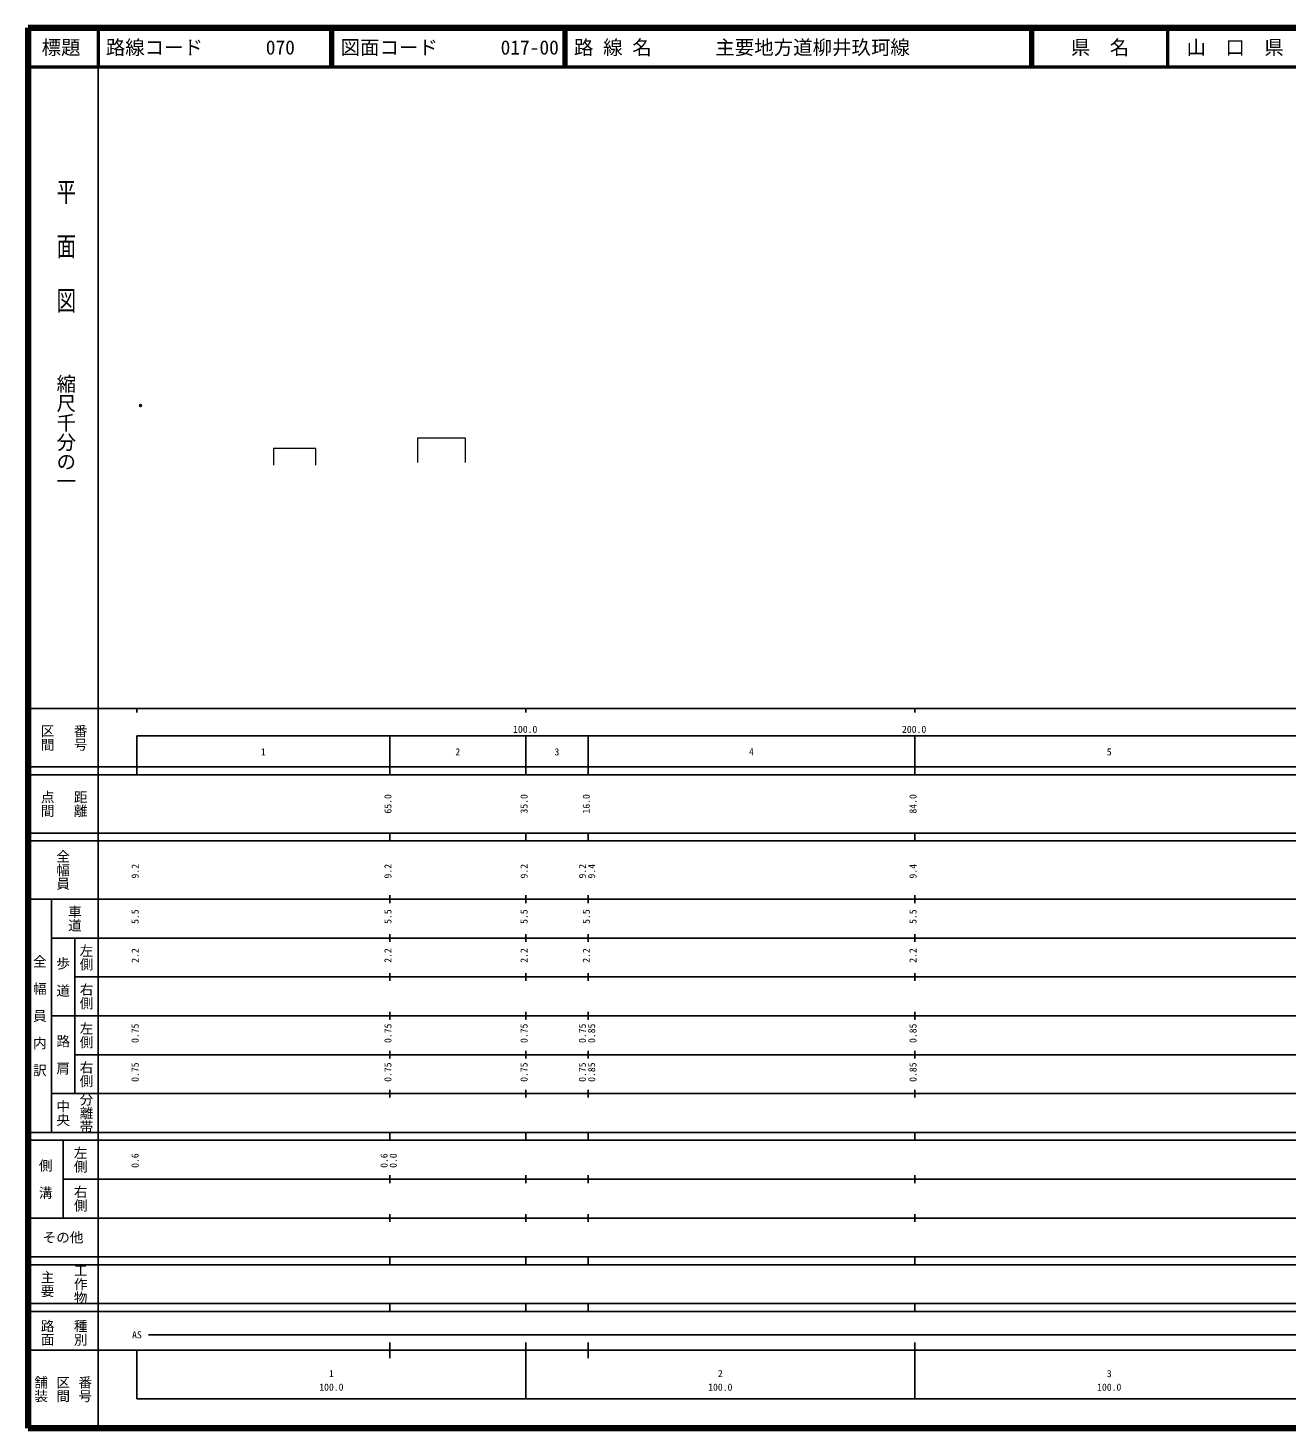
# Model space of a CAD drawing. Units: millimetres on the paper, with parts at other scales. Extents: x 40 to 680, y 20 to 380.
# Drawn here: x 40 to 363.7, y 20 to 380 of the extents above; entities that cross this region are included whole.
import ezdxf
from ezdxf.enums import TextEntityAlignment as Align

# ---------------------------------------------------------------- set-up
doc = ezdxf.new("R2010")
doc.units = ezdxf.units.MM
doc.header["$PDMODE"] = 32
doc.header["$PDSIZE"] = 0.5
for name, color, linetype, lineweight in [('M-BGD', 7, 'Continuous', 13), ('M-TTL', 2, 'Continuous', 140), ('M-TTL-BAND', 7, 'Continuous', 25), ('M-TTL-LINE', 7, 'Continuous', 50)]:
    doc.layers.add(name, color=color, linetype=linetype, lineweight=lineweight)
doc.layers.add('M-OTRS', color=6, linetype='Continuous')
doc.layers.add('M-TTL-TXT', color=7, linetype='Continuous')
doc.styles.add('@ＭＳ ゴシック', font='')
doc.styles.add('ＭＳ ゴシック', font='')
doc.styles.get('@ＭＳ ゴシック').set_extended_font_data('@MS Gothic')
doc.styles.get('ＭＳ ゴシック').set_extended_font_data('MS Gothic')

msp = doc.modelspace()

# ---------------------------------------------------------------- linework, layer by layer
at = {"layer": 'M-BGD'}
for p, q in [((152.485, 274.565), (140.118, 274.565)), ((140.118, 274.565), (140.118, 268.247)), ((152.485, 268.247), (152.485, 274.565)), ((114.04, 271.877), (103.151, 271.877)), ((103.151, 271.877), (103.151, 267.575)), ((114.04, 267.575), (114.04, 271.877))]:
    msp.add_line(p, q, dxfattribs=at)
at = {"layer": 'M-OTRS'}
msp.add_point((68.938, 282.907), dxfattribs=at)
at = {"layer": 'M-TTL'}
for p, q in [((40, 380), (40, 20)), ((680, 380), (40, 380)), ((40, 20), (680, 20))]:
    msp.add_line(p, q, dxfattribs=at)
at = {"layer": 'M-TTL-BAND'}
for p, q in [((58, 370), (58, 20)), ((40, 205), (579, 205)), ((68, 205), (68, 204)), ((168, 205), (168, 204)), ((268, 205), (268, 204)), ((68, 198), (579, 198)), ((68, 198), (68, 188)), ((133, 188), (133, 198)), ((168, 188), (168, 198)), ((184, 188), (184, 198)), ((268, 188), (268, 198)), ((40, 190), (579, 190)), ((40, 188), (579, 188)), ((40, 173), (579, 173)), ((133, 171), (133, 173)), ((168, 171), (168, 173)), ((184, 171), (184, 173)), ((268, 171), (268, 173)), ((40, 171), (579, 171)), ((40, 156), (579, 156)), ((46, 96), (46, 156)), ((133, 155), (133, 157)), ((168, 155), (168, 157)), ((184, 155), (184, 157)), ((268, 155), (268, 157)), ((46, 146), (579, 146)), ((52, 146), (52, 106)), ((133, 145), (133, 147)), ((168, 145), (168, 147)), ((184, 145), (184, 147)), ((268, 145), (268, 147)), ((133, 135), (133, 137)), ((168, 135), (168, 137)), ((184, 135), (184, 137)), ((268, 135), (268, 137)), ((52, 136), (579, 136)), ((46, 126), (579, 126)), ((133, 125), (133, 127)), ((168, 125), (168, 127)), ((184, 125), (184, 127)), ((268, 125), (268, 127)), ((52, 116), (579, 116)), ((133, 115), (133, 117)), ((168, 115), (168, 117)), ((184, 115), (184, 117)), ((268, 115), (268, 117)), ((46, 106), (579, 106)), ((133, 105), (133, 107)), ((168, 105), (168, 107)), ((184, 105), (184, 107)), ((268, 105), (268, 107)), ((40, 96), (579, 96)), ((40, 94), (579, 94)), ((49, 94), (49, 74)), ((133, 94), (133, 96)), ((168, 94), (168, 96)), ((184, 94), (184, 96)), ((268, 94), (268, 96)), ((49, 84), (579, 84)), ((133, 83), (133, 85)), ((168, 83), (168, 85)), ((184, 83), (184, 85)), ((268, 83), (268, 85)), ((40, 74), (579, 74)), ((133, 73), (133, 75)), ((168, 73), (168, 75)), ((184, 73), (184, 75)), ((268, 73), (268, 75)), ((40, 64), (579, 64)), ((40, 62), (579, 62)), ((133, 62), (133, 64)), ((168, 62), (168, 64)), ((184, 62), (184, 64)), ((268, 62), (268, 64)), ((40, 52), (579, 52)), ((133, 50), (133, 52)), ((168, 50), (168, 52)), ((184, 50), (184, 52)), ((268, 50), (268, 52)), ((40, 50), (579, 50)), ((71, 44), (565, 44)), ((40, 40), (579, 40)), ((68, 40), (68, 27.5)), ((133, 38), (133, 42)), ((168, 27.5), (168, 42)), ((184, 38), (184, 42)), ((268, 27.5), (268, 42)), ((68, 27.5), (579, 27.5))]:
    msp.add_line(p, q, dxfattribs=at)
at = {"layer": 'M-TTL-LINE'}
for p, q in [((58, 380), (58, 370)), ((117.75, 380), (117.75, 370)), ((118.25, 380), (118.25, 370)), ((177.75, 380), (177.75, 370)), ((178.25, 380), (178.25, 370)), ((297.75, 380), (297.75, 370)), ((298.25, 380), (298.25, 370)), ((333, 380), (333, 370)), ((40, 370), (680, 370))]:
    msp.add_line(p, q, dxfattribs=at)

# ---------------------------------------------------------------- texts
at = {"layer": 'M-TTL-BAND', "style": '@ＭＳ ゴシック', "width": 1.4}
msp.add_text('平  面  図', height=3.666, rotation=270, dxfattribs=at).set_placement((49.777, 306.475), align=Align.MIDDLE_RIGHT)
at = {"layer": 'M-TTL-BAND', "style": '@ＭＳ ゴシック'}
msp.add_text('縮尺千分の一', height=3.666, rotation=270, dxfattribs=at).set_placement((49.777, 261.03), align=Align.MIDDLE_RIGHT)
for s, p in [('区間', (45, 197.5)), ('番号', (53.5, 197.5)), ('点間', (45, 180.5)), ('距離', (53.5, 180.5)), ('全幅員', (49, 163.5)), ('車道', (52, 151)), ('左側', (55, 141)), ('全\u3000幅\u3000員\u3000内\u3000訳', (43, 126)), ('歩\u3000道', (49, 136)), ('右側', (55, 131)), ('左側', (55, 121)), ('路\u3000肩', (49, 116)), ('右側', (55, 111)), ('分離帯', (55, 101)), ('中央', (49, 101)), ('左側', (53.5, 89)), ('側\u3000溝', (44.5, 84)), ('右側', (53.5, 79)), ('工作物', (53.5, 57)), ('主要', (45, 57)), ('路面', (45, 44.5)), ('種別', (53.5, 44.5)), ('舗装', (43.333, 30)), ('区間', (49, 30)), ('番号', (54.667, 30))]:
    msp.add_text(s, height=2.566, rotation=270, dxfattribs=at).set_placement(p, align=Align.MIDDLE_CENTER)
at = {"layer": 'M-TTL-BAND', "style": 'ＭＳ ゴシック'}
for s, p in [('100.0', (167.844, 198.195)), ('200.0', (267.844, 198.195)), ('1', (100.5, 192.405)), ('2', (150.5, 192.405)), ('3', (176, 192.405)), ('4', (226, 192.405)), ('5', (318, 192.405)), ('AS', (68, 42.5)), ('1', (118, 32.523)), ('2', (218, 32.523)), ('3', (318, 32.523)), ('100.0', (118, 29.033)), ('100.0', (218, 29.033)), ('100.0', (318, 29.033))]:
    msp.add_text(s, height=1.833, dxfattribs=at).set_placement(p, align=Align.BOTTOM_CENTER)
for s, p in [('65.0', (134, 180.5)), ('35.0', (169, 180.5)), ('16.0', (185, 180.5)), ('84.0', (269, 180.5)), ('9.2', (69, 163.174)), ('9.2', (134, 163.174)), ('9.2', (169, 163.174)), ('9.2', (184, 163.174)), ('9.4', (186.37, 163.174)), ('9.4', (269, 163.174)), ('5.5', (69, 151.5)), ('5.5', (134, 151.5)), ('5.5', (169, 151.5)), ('5.5', (185, 151.5)), ('5.5', (269, 151.5)), ('2.2', (69, 141.5)), ('2.2', (134, 141.5)), ('2.2', (169, 141.5)), ('2.2', (185, 141.5)), ('2.2', (269, 141.5)), ('0.75', (69, 121.5)), ('0.75', (134, 121.5)), ('0.75', (169, 121.5)), ('0.75', (184, 121.5)), ('0.85', (186.37, 121.5)), ('0.85', (269, 121.5)), ('0.75', (69, 111.5)), ('0.75', (134, 111.5)), ('0.75', (169, 111.5)), ('0.75', (184, 111.5)), ('0.85', (186.37, 111.5)), ('0.85', (269, 111.5)), ('0.6', (69, 88.764)), ('0.6', (133, 88.764)), ('0.0', (135.37, 88.764))]:
    msp.add_text(s, height=1.833, rotation=90, dxfattribs=at).set_placement(p, align=Align.BOTTOM_CENTER)
msp.add_text('その他', height=2.566, dxfattribs=at).set_placement((49, 69), align=Align.MIDDLE_CENTER)
at = {"layer": 'M-TTL-TXT', "style": 'ＭＳ ゴシック'}
for s, p in [('標題', (48.5, 375)), ('県\u3000名', (315.625, 375)), ('山\u3000口\u3000県', (350.375, 375))]:
    msp.add_text(s, height=3.666, dxfattribs=at).set_placement(p, align=Align.MIDDLE_CENTER)
for s, p in [('路線コード', (60, 375)), ('070', (101.142, 375)), ('070', (101.142, 375)), ('070', (101.142, 375)), ('図面コード', (120.38, 375)), ('017-00', (161.521, 375)), ('路 線 名', (180.38, 375)), ('主要地方道柳井玖珂線', (216.734, 375))]:
    msp.add_text(s, height=3.666, dxfattribs=at).set_placement(p, align=Align.MIDDLE_LEFT)

doc.saveas('drawing.dxf')
